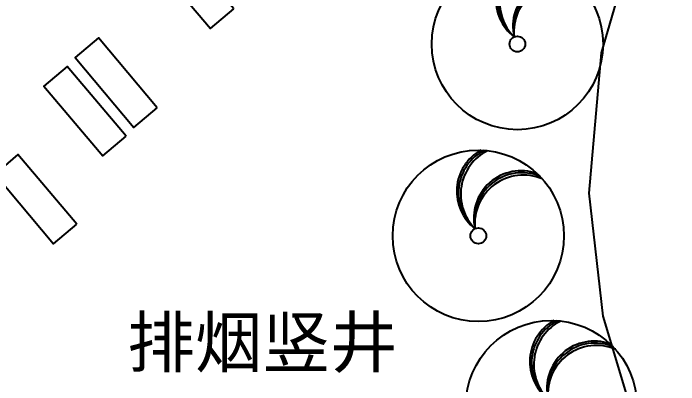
# Model space of a CAD drawing. Extents: x 116619 to 413619, y -387877 to -177877.
# Drawn here: x 242424 to 253172, y -311330 to -305331 of the extents above; entities that cross this region are included whole.
import ezdxf

# ---------------------------------------------------------------- set-up
doc = ezdxf.new("R2010")
doc.units = 0
doc.header["$LTSCALE"] = 35
doc.header["$MEASUREMENT"] = 0
doc.layers.get('0').update_dxf_attribs({"linetype": 'CONTINUOUS'})
for name, color, linetype in [('GUAN1', 22, 'CONTINUOUS'), ('JYP', 4, 'CONTINUOUS'), ('MIAOTU', 1, 'CONTINUOUS'), ('PUB_TEXT', 7, 'CONTINUOUS'), ('树', 84, 'CONTINUOUS')]:
    doc.layers.add(name, color=color, linetype=linetype)
doc.styles.add('DIM_FONT', font='SIMPLEX.shx', dxfattribs={"width": 0.8})
doc.styles.add('HZ1', font='simhei.ttf')

# ---------------------------------------------------------------- blocks, each defined once
blk = doc.blocks.new('A')
blk.add_lwpolyline([(200, -600), (200, 600), (-200, 600), (-200, -600)], close=True)
blk = doc.blocks.new('U_B7ENH')
for radius in [1500, 137.499627233306]:
    blk.add_circle((0, 0), radius)
for centre, radius, start, end in [((447.2719736177314, 779.4948573568763), 826.1195642789266, 119.373353582441, 232.2456101213852), ((487.7636441149516, 757.096651881544), 834.4566440402853, 117.6013562728068, 229.1042179160959), ((544.6233809912264, 728.9224824745215), 852.6005496197787, 116.618063149671, 224.9727659142338), ((746.2906156206955, 312.6539231977549), 826.1195642789266, 70.15153792255175, 193.0347361383394), ((763.5049388050429, 269.7013672147223), 834.4566440402853, 67.81089831763747, 189.8933439330501), ((789.7502133433991, 211.9259480139845), 852.6005496197787, 67.22839121263785, 185.761891931188)]:
    blk.add_arc(centre, radius, start, end)
at = {"style": 'DIM_FONT', "width": 0.8, "flags": 9}
for tag in ['YSIZE', 'XSIZE']:
    blk.add_attdef(tag, (0, 0), '', height=0.5, dxfattribs=at)
blk = doc.blocks.new('U_B7RQU')
blk.add_blockref('U_B7ENH', (0, 0))
at = {"width": 0.8, "flags": 9}
for tag in ['YSIZE', 'XSIZE']:
    blk.add_attdef(tag, (0, 0), '', height=0.5, dxfattribs=at)
blk = doc.blocks.new('U_B7ZVJ')
blk.add_blockref('U_B7RQU', (0, 0))
at = {"flags": 9}
for tag in ['YSIZE', 'XSIZE']:
    blk.add_attdef(tag, (0, 0), '', height=0.5, dxfattribs=at)
blk = doc.blocks.new('A$C141A55DA')
at = {"layer": 'GUAN1', "xscale": 0.0009225216, "yscale": 0.0009225216, "zscale": 0.0009225216}
blk.add_blockref('U_B7ZVJ', (1.383772276687523, 1.383787750302872), dxfattribs=at)

msp = doc.modelspace()

# ---------------------------------------------------------------- linework, layer by layer
at = {"layer": 'JYP'}
msp.add_lwpolyline([(256366.1236117445, -297100.3345774888), (254108.5217657332, -300442.9543189971), (252672.0821060684, -303382.8971638167), (251918.9863200849, -305968.8024672313), (251720.1475894294, -308236.3816781626), (251946.4790957449, -310221.3462455301), (252468.8940206747, -311959.4076182556)], dxfattribs=at)

# ---------------------------------------------------------------- block references
at = {"layer": 'MIAOTU', "linetype": 'ByBlock', "xscale": 1.229696522898113, "yscale": 1.229696522898113, "zscale": 1.229696522898113, "rotation": 40.16729343385874}
for p in [(245320.2555005687, -304854.7770787199), (244085.4668470169, -306451.4775851411), (243582.9207465035, -306911.751739054), (242787.2886672162, -308334.4477287527)]:
    msp.add_blockref('A', p, dxfattribs=at)
at = {"layer": '树', "xscale": 1000, "yscale": 1000, "zscale": 1000}
for p in [(249182.8834194388, -307211.506146933), (248552.1255915377, -310309.5546285139), (249732.2144747308, -313061.0165639473)]:
    msp.add_blockref('A$C141A55DA', p, dxfattribs=at)

# ---------------------------------------------------------------- texts
at = {"layer": 'PUB_TEXT', "style": 'HZ1'}
msp.add_text('排烟竖井', height=800, dxfattribs=at).set_placement((244264.9036645038, -311043.5440754573))

doc.saveas('drawing.dxf')
